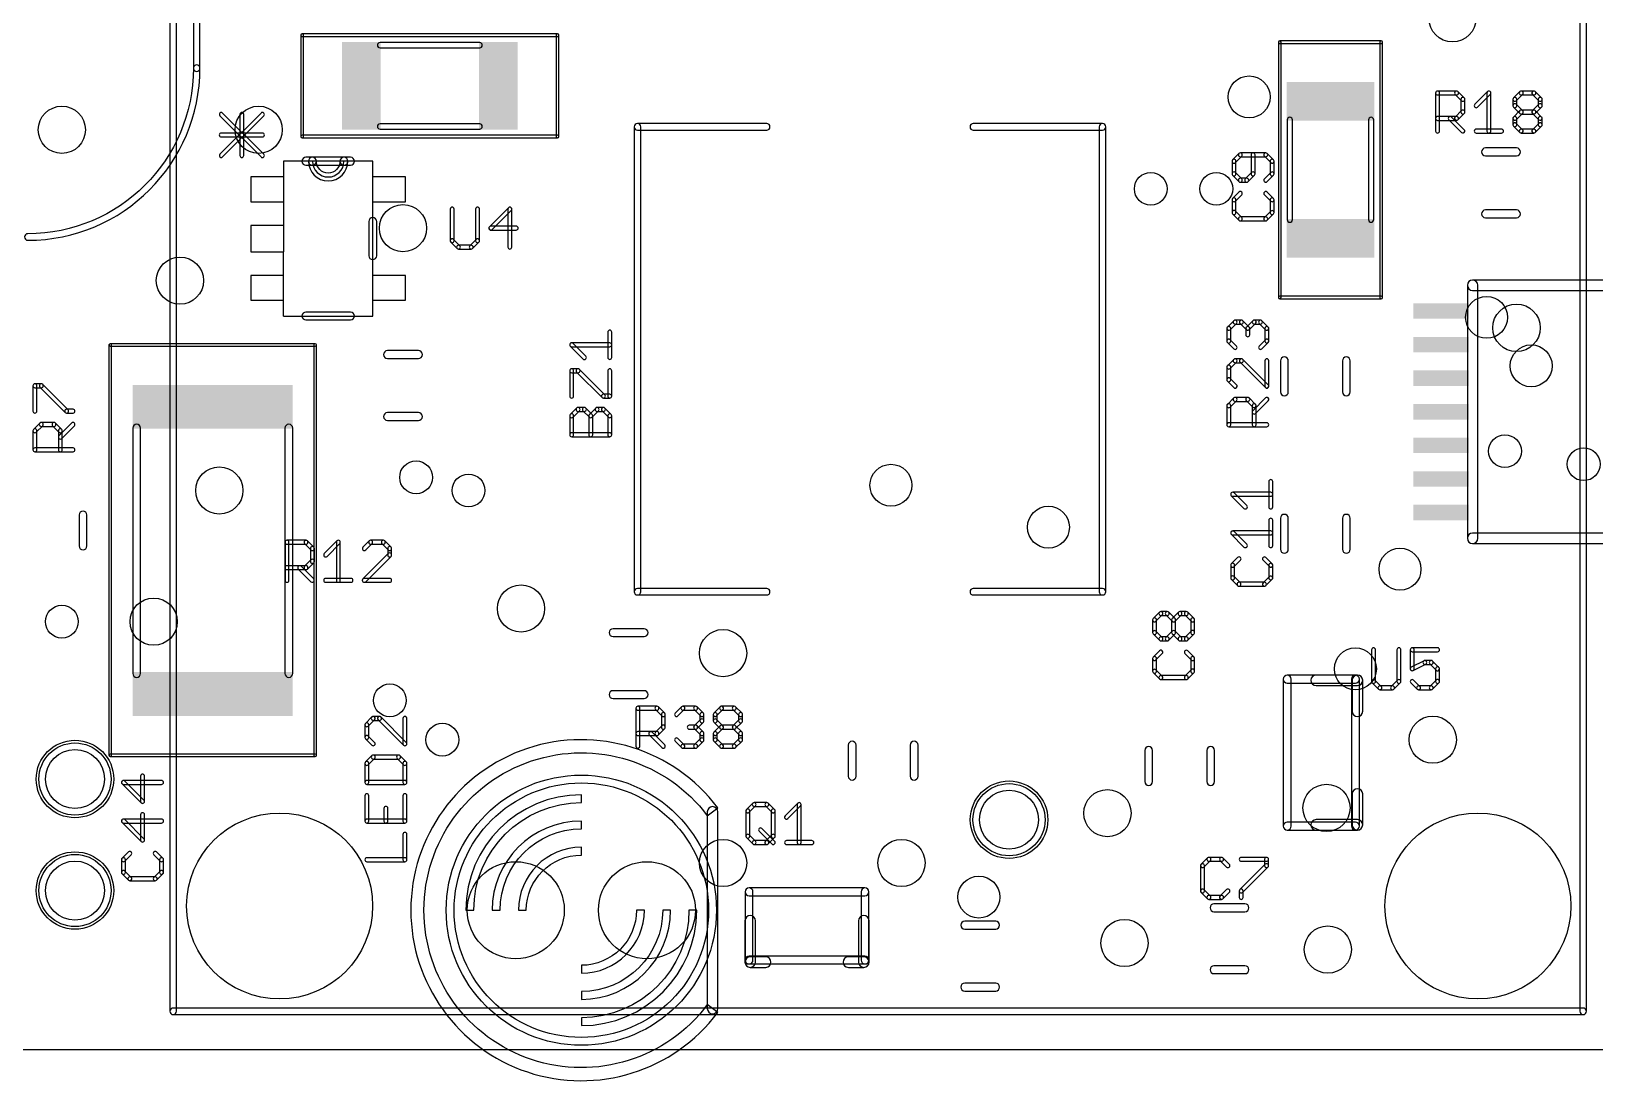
# Model space of a CAD drawing. Extents: x 0 to 96, y -11 to 42.
# Drawn here: x 30.9 to 61.17, y 9.4 to 29.72 of the extents above; entities that cross this region are included whole.
import ezdxf

# ---------------------------------------------------------------- set-up
doc = ezdxf.new("R2010")
doc.units = 0
for name, color, linetype in [('17', 110, 'CONTINUOUS'), ('18', 110, 'CONTINUOUS'), ('20', 53, 'CONTINUOUS'), ('21', 253, 'CONTINUOUS'), ('39', 12, 'CONTINUOUS'), ('51', 253, 'CONTINUOUS')]:
    doc.layers.add(name, color=color, linetype=linetype)

# ---------------------------------------------------------------- blocks, each defined once
blk = doc.blocks.new('RECT')
blk.add_solid([(-0.5, -0.5), (0.5, -0.5), (-0.5, 0.5), (0.5, 0.5)])
blk = doc.blocks.new('ROUNDP')
blk.add_circle((0, 0), 0.5)
blk = doc.blocks.new('ROUNDV')
blk.add_circle((0, 0), 0.5)

msp = doc.modelspace()

# ---------------------------------------------------------------- linework, layer by layer
at = {"layer": '20'}
msp.add_line((29.35, 10), (74.81, 10), dxfattribs=at)
at = {"layer": '21'}
for points in [[(33.5885, 38.542), (33.5885, 10.742, 1), (33.7155, 10.742), (33.7155, 38.542, 1)], [(61.0155, 10.742), (61.0155, 38.542, 1), (60.8885, 38.542), (60.8885, 10.742, 1)], [(34.0421, 32.9438), (34.0421, 29.0068, 1), (34.1691, 29.0068), (34.1691, 32.9438, 1)], [(30.8356, 25.8003, 1), (30.8356, 25.6733, 0.4142), (34.1691, 29.0068, 1), (34.0421, 29.0068, -0.4142)], [(58.1687, 27.7876), (58.1687, 28.5248, 1), (58.0925, 28.5248), (58.0925, 27.7876, 1)], [(58.1306, 28.4867), (58.4992, 28.4867, 1), (58.4992, 28.5629), (58.1306, 28.5629, 1)], [(58.4722, 28.4979), (58.5951, 28.375, 1), (58.649, 28.4289), (58.5261, 28.5518, 1)], [(58.9059, 28.2521), (59.1517, 28.4979, 1), (59.0978, 28.5518), (58.852, 28.306, 1)], [(59.0866, 28.5248), (59.0866, 27.7876, 1), (59.1628, 27.7876), (59.1628, 28.5248, 1)], [(59.6543, 28.375), (59.7772, 28.4979, 1), (59.7233, 28.5518), (59.6004, 28.4289, 1)], [(59.7503, 28.4867), (59.996, 28.4867, 1), (59.996, 28.5629), (59.7503, 28.5629, 1)], [(59.9691, 28.4979), (60.0919, 28.375, 1), (60.1458, 28.4289), (60.0229, 28.5518, 1)], [(58.5951, 28.1832), (58.4722, 28.0603, 1), (58.5261, 28.0064), (58.649, 28.1293, 1)], [(58.5839, 28.402), (58.5839, 28.1562, 1), (58.6601, 28.1562), (58.6601, 28.402, 1)], [(59.7772, 28.1832), (59.6543, 28.306, 1), (59.6004, 28.2521), (59.7233, 28.1293, 1)], [(59.6543, 28.0064), (59.7772, 28.1293, 1), (59.7233, 28.1832), (59.6004, 28.0603, 1)], [(59.6655, 28.2791), (59.6655, 28.402, 1), (59.5893, 28.402), (59.5893, 28.2791, 1)], [(59.7503, 28.1181), (59.996, 28.1181, 1), (59.996, 28.1943), (59.7503, 28.1943, 1)], [(60.0919, 28.306), (59.9691, 28.1832, 1), (60.0229, 28.1293), (60.1458, 28.2521, 1)], [(59.9691, 28.1293), (60.0919, 28.0064, 1), (60.1458, 28.0603), (60.0229, 28.1832, 1)], [(60.0808, 28.402), (60.0808, 28.2791, 1), (60.157, 28.2791), (60.157, 28.402, 1)], [(34.609, 27.2867), (35.4056, 28.0832, 1), (35.3517, 28.1371), (34.5552, 27.3406, 1)], [(34.5552, 28.0832), (35.3517, 27.2867, 1), (35.4056, 27.3406), (34.609, 28.1371, 1)], [(35.0185, 27.3136), (35.0185, 28.1102, 1), (34.9423, 28.1102), (34.9423, 27.3136, 1)], [(42.7059, 18.868), (42.7059, 27.868, 1), (42.5789, 27.868), (42.5789, 18.868, 1)], [(42.6424, 27.8045), (45.1424, 27.8045, 1), (45.1424, 27.9315), (42.6424, 27.9315, 1)], [(51.6424, 27.9315), (49.1424, 27.9315, 1), (49.1424, 27.8045), (51.6424, 27.8045, 1)], [(51.5789, 27.868), (51.5789, 18.868, 1), (51.7059, 18.868), (51.7059, 27.868, 1)], [(58.4992, 28.0714), (58.1306, 28.0714, 1), (58.1306, 27.9952), (58.4992, 27.9952, 1)], [(58.3494, 28.0064), (58.5951, 27.7607, 1), (58.649, 27.8145), (58.4032, 28.0603, 1)], [(59.7772, 27.8145), (59.6543, 27.9374, 1), (59.6004, 27.8835), (59.7233, 27.7607, 1)], [(59.6655, 27.9105), (59.6655, 28.0333, 1), (59.5893, 28.0333), (59.5893, 27.9105, 1)], [(60.0919, 27.9374), (59.9691, 27.8145, 1), (60.0229, 27.7607), (60.1458, 27.8835, 1)], [(60.0808, 28.0333), (60.0808, 27.9105, 1), (60.157, 27.9105), (60.157, 28.0333, 1)], [(34.5821, 27.6738), (35.3786, 27.6738, 1), (35.3786, 27.75), (34.5821, 27.75, 1)], [(58.879, 27.7495), (59.3705, 27.7495, 1), (59.3705, 27.8257), (58.879, 27.8257, 1)], [(59.996, 27.8257), (59.7503, 27.8257, 1), (59.7503, 27.7495), (59.996, 27.7495, 1)], [(36.3474, 27.2796), (36.2204, 27.2796, 1), (36.2204, 27.1272), (36.3474, 27.1272, 1)], [(36.957, 27.2796), (36.3474, 27.2796, 1), (36.3474, 27.1272), (36.957, 27.1272, 1)], [(36.4236, 27.2034, 1), (36.2712, 27.2034, 1), (37.0332, 27.2034, 1), (36.8808, 27.2034, -1)], [(37.084, 27.2796), (36.957, 27.2796, 1), (36.957, 27.1272), (37.084, 27.1272, 1)], [(54.2862, 27.3544), (54.1633, 27.2315, 1), (54.2172, 27.1777), (54.3401, 27.3005, 1)], [(54.8046, 27.3656), (54.3131, 27.3656, 1), (54.3131, 27.2894), (54.8046, 27.2894, 1)], [(54.597, 26.9589), (54.597, 27.3275, 1), (54.5208, 27.3275), (54.5208, 26.9589, 1)], [(54.9544, 27.2315), (54.8316, 27.3544, 1), (54.7777, 27.3005), (54.9006, 27.1777, 1)], [(59.6598, 27.4605), (59.0598, 27.4605, 1), (59.0598, 27.3081), (59.6598, 27.3081, 1)], [(54.1633, 26.9319), (54.2862, 26.809, 1), (54.3401, 26.8629), (54.2172, 26.9858, 1)], [(54.1522, 27.2046), (54.1522, 26.9589, 1), (54.2284, 26.9589), (54.2284, 27.2046, 1)], [(54.463, 26.809), (54.5858, 26.9319, 1), (54.5319, 26.9858), (54.4091, 26.8629, 1)], [(54.8316, 26.809), (54.9544, 26.9319, 1), (54.9006, 26.9858), (54.7777, 26.8629, 1)], [(54.9656, 26.9589), (54.9656, 27.2046, 1), (54.8894, 27.2046), (54.8894, 26.9589, 1)], [(54.3131, 26.7979), (54.436, 26.7979, 1), (54.436, 26.8741), (54.3131, 26.8741, 1)], [(54.2862, 26.606), (54.1633, 26.4831, 1), (54.2172, 26.4292), (54.3401, 26.5521, 1)], [(54.1522, 26.4562), (54.1522, 26.2104, 1), (54.2284, 26.2104), (54.2284, 26.4562, 1)], [(54.9544, 26.4831), (54.8316, 26.606, 1), (54.7777, 26.5521), (54.9006, 26.4292, 1)], [(54.9656, 26.2104), (54.9656, 26.4562, 1), (54.8894, 26.4562), (54.8894, 26.2104, 1)], [(37.592, 25.3746), (37.592, 26.035, 1), (37.4396, 26.035), (37.4396, 25.3746, 1)], [(39.0144, 26.2769), (39.0144, 25.6626, 1), (39.0906, 25.6626), (39.0906, 26.2769, 1)], [(39.5821, 25.6626), (39.5821, 26.2769, 1), (39.5059, 26.2769), (39.5059, 25.6626, 1)], [(40.1426, 26.3039), (39.774, 25.9353, 1), (39.8279, 25.8814), (40.1965, 26.25, 1)], [(40.2076, 25.5397), (40.2076, 26.2769, 1), (40.1314, 26.2769), (40.1314, 25.5397, 1)], [(54.1633, 26.1835), (54.2862, 26.0606, 1), (54.3401, 26.1145), (54.2172, 26.2374, 1)], [(54.3131, 26.0495), (54.8046, 26.0495, 1), (54.8046, 26.1257), (54.3131, 26.1257, 1)], [(54.8316, 26.0606), (54.9544, 26.1835, 1), (54.9006, 26.2374), (54.7777, 26.1145, 1)], [(59.6598, 26.2605), (59.0598, 26.2605, 1), (59.0598, 26.1081), (59.6598, 26.1081, 1)], [(39.8009, 25.8702), (40.2924, 25.8702, 1), (40.2924, 25.9464), (39.8009, 25.9464, 1)], [(39.0256, 25.6356), (39.1484, 25.5128, 1), (39.2023, 25.5666), (39.0794, 25.6895, 1)], [(39.1754, 25.5016), (39.4211, 25.5016, 1), (39.4211, 25.5778), (39.1754, 25.5778, 1)], [(39.4481, 25.5128), (39.5709, 25.6356, 1), (39.517, 25.6895), (39.3942, 25.5666, 1)], [(58.9116, 19.902), (58.9116, 24.802, 1), (58.7084, 24.802), (58.7084, 19.902, 1)], [(58.81, 24.7004), (63.11, 24.7004, 1), (63.11, 24.9036), (58.81, 24.9036, 1)], [(36.2204, 24.13), (37.084, 24.13, 1), (37.084, 24.2824), (36.2204, 24.2824, 1)], [(42.1424, 23.4029), (42.1424, 23.8944, 1), (42.0662, 23.8944), (42.0662, 23.4029, 1)], [(54.1156, 23.9392), (54.2385, 24.062, 1), (54.1846, 24.1159), (54.0617, 23.993, 1)], [(54.1268, 23.7204), (54.1268, 23.9661, 1), (54.0506, 23.9661), (54.0506, 23.7204, 1)], [(54.2115, 24.0509), (54.3344, 24.0509, 1), (54.3344, 24.1271), (54.2115, 24.1271, 1)], [(54.3075, 24.062), (54.4303, 23.9392, 1), (54.4842, 23.993), (54.3614, 24.1159, 1)], [(54.4842, 23.9392), (54.6071, 24.062, 1), (54.5532, 24.1159), (54.4303, 23.993, 1)], [(54.4192, 23.9661), (54.4192, 23.8432, 1), (54.4954, 23.8432), (54.4954, 23.9661, 1)], [(54.5802, 24.0509), (54.703, 24.0509, 1), (54.703, 24.1271), (54.5802, 24.1271, 1)], [(54.6761, 24.062), (54.799, 23.9392, 1), (54.8528, 23.993), (54.73, 24.1159, 1)], [(54.7878, 23.9661), (54.7878, 23.7204, 1), (54.864, 23.7204), (54.864, 23.9661, 1)], [(41.6398, 23.4299), (41.394, 23.6756, 1), (41.3401, 23.6217), (41.5859, 23.376, 1)], [(41.3671, 23.6106), (42.1043, 23.6106, 1), (42.1043, 23.6868), (41.3671, 23.6868, 1)], [(54.2385, 23.6244), (54.1156, 23.7473, 1), (54.0617, 23.6934), (54.1846, 23.5705, 1)], [(54.799, 23.7473), (54.6761, 23.6244, 1), (54.73, 23.5705), (54.8528, 23.6934, 1)], [(38.4, 23.5362), (37.8, 23.5362, 1), (37.8, 23.3838), (38.4, 23.3838, 1)], [(54.1846, 23.3675), (54.0617, 23.2446, 1), (54.1156, 23.1907), (54.2385, 23.3136, 1)], [(54.3344, 23.3787), (54.2115, 23.3787, 1), (54.2115, 23.3025), (54.3344, 23.3025, 1)], [(54.8528, 22.876), (54.3614, 23.3675, 1), (54.3075, 23.3136), (54.799, 22.8221, 1)], [(54.7878, 23.3406), (54.7878, 22.8491, 1), (54.864, 22.8491), (54.864, 23.3406, 1)], [(55.0895, 23.3378), (55.0895, 22.7378, 1), (55.2419, 22.7378), (55.2419, 23.3378, 1)], [(56.2895, 23.3378), (56.2895, 22.7378, 1), (56.4419, 22.7378), (56.4419, 23.3378, 1)], [(41.4052, 22.6545), (41.4052, 23.146, 1), (41.329, 23.146), (41.329, 22.6545, 1)], [(41.3671, 23.1079), (41.4899, 23.1079, 1), (41.4899, 23.1841), (41.3671, 23.1841, 1)], [(41.463, 23.1191), (41.9545, 22.6276, 1), (42.0084, 22.6815), (41.5169, 23.1729, 1)], [(42.1424, 22.6545), (42.1424, 23.146, 1), (42.0662, 23.146), (42.0662, 22.6545, 1)], [(54.0617, 22.945), (54.1846, 22.8221, 1), (54.2385, 22.876), (54.1156, 22.9989, 1)], [(54.0506, 23.2177), (54.0506, 22.9719, 1), (54.1268, 22.9719), (54.1268, 23.2177, 1)], [(31.0128, 22.3638), (31.0128, 22.8553, 1), (30.9366, 22.8553), (30.9366, 22.3638, 1)], [(30.9747, 22.8172), (31.0975, 22.8172, 1), (31.0975, 22.8934), (30.9747, 22.8934, 1)], [(31.0706, 22.8284), (31.5621, 22.3369, 1), (31.616, 22.3908), (31.1245, 22.8822, 1)], [(31.589, 22.3257), (31.7119, 22.3257, 1), (31.7119, 22.4019), (31.589, 22.4019, 1)], [(41.394, 22.2478), (41.5169, 22.3706, 1), (41.463, 22.4245), (41.3401, 22.3017, 1)], [(41.4899, 22.3595), (41.6128, 22.3595, 1), (41.6128, 22.4357), (41.4899, 22.4357, 1)], [(41.5859, 22.3706), (41.7087, 22.2478, 1), (41.7626, 22.3017), (41.6398, 22.4245, 1)], [(41.7626, 22.2478), (41.8855, 22.3706, 1), (41.8316, 22.4245), (41.7087, 22.3017, 1)], [(41.8586, 22.3595), (41.9814, 22.3595, 1), (41.9814, 22.4357), (41.8586, 22.4357, 1)], [(41.9814, 22.6164), (42.1043, 22.6164, 1), (42.1043, 22.6926), (41.9814, 22.6926, 1)], [(41.9545, 22.3706), (42.0774, 22.2478, 1), (42.1312, 22.3017), (42.0084, 22.4245, 1)], [(54.1156, 22.4423), (54.2385, 22.5652, 1), (54.1846, 22.6191), (54.0617, 22.4962, 1)], [(54.1268, 22.1007), (54.1268, 22.4693, 1), (54.0506, 22.4693), (54.0506, 22.1007, 1)], [(54.2115, 22.554), (54.4573, 22.554, 1), (54.4573, 22.6302), (54.2115, 22.6302, 1)], [(54.4303, 22.5652), (54.5532, 22.4423, 1), (54.6071, 22.4962), (54.4842, 22.6191, 1)], [(54.6071, 22.3195), (54.8528, 22.5652, 1), (54.799, 22.6191), (54.5532, 22.3733, 1)], [(54.5421, 22.4693), (54.5421, 22.1007, 1), (54.6183, 22.1007), (54.6183, 22.4693, 1)], [(31.0016, 21.9571), (31.1245, 22.0799, 1), (31.0706, 22.1338), (30.9477, 22.011, 1)], [(31.0975, 22.0688), (31.3433, 22.0688, 1), (31.3433, 22.145), (31.0975, 22.145, 1)], [(31.3163, 22.0799), (31.4392, 21.9571, 1), (31.4931, 22.011), (31.3702, 22.1338, 1)], [(31.4931, 21.8342), (31.7388, 22.0799, 1), (31.685, 22.1338), (31.4392, 21.8881, 1)], [(38.4, 22.3362), (37.8, 22.3362, 1), (37.8, 22.1838), (38.4, 22.1838, 1)], [(41.4052, 21.9061), (41.4052, 22.2747, 1), (41.329, 22.2747), (41.329, 21.9061, 1)], [(41.7738, 21.9061), (41.7738, 22.2747, 1), (41.6976, 22.2747), (41.6976, 21.9061, 1)], [(42.0662, 22.2747), (42.0662, 21.9061, 1), (42.1424, 21.9061), (42.1424, 22.2747, 1)], [(54.8259, 22.1388), (54.0887, 22.1388, 1), (54.0887, 22.0626), (54.8259, 22.0626, 1)], [(31.0128, 21.6154), (31.0128, 21.984, 1), (30.9366, 21.984), (30.9366, 21.6154, 1)], [(31.4281, 21.984), (31.4281, 21.6154, 1), (31.5043, 21.6154), (31.5043, 21.984, 1)], [(42.1043, 21.9442), (41.3671, 21.9442, 1), (41.3671, 21.868), (42.1043, 21.868, 1)], [(31.7119, 21.6535), (30.9747, 21.6535, 1), (30.9747, 21.5773), (31.7119, 21.5773, 1)], [(54.9402, 20.5087), (54.9402, 21.0002, 1), (54.864, 21.0002), (54.864, 20.5087, 1)], [(54.4376, 20.5357), (54.1918, 20.7814, 1), (54.1379, 20.7275), (54.3837, 20.4818, 1)], [(54.1649, 20.7164), (54.9021, 20.7164, 1), (54.9021, 20.7926), (54.1649, 20.7926, 1)], [(31.9817, 19.7533), (31.9817, 20.3533, 1), (31.8293, 20.3533), (31.8293, 19.7533, 1)], [(54.9402, 19.7603), (54.9402, 20.2518, 1), (54.864, 20.2518), (54.864, 19.7603, 1)], [(55.2419, 19.6898), (55.2419, 20.2898, 1), (55.0895, 20.2898), (55.0895, 19.6898, 1)], [(56.4419, 19.6898), (56.4419, 20.2898, 1), (56.2895, 20.2898), (56.2895, 19.6898, 1)], [(54.4376, 19.7873), (54.1918, 20.033, 1), (54.1379, 19.9791), (54.3837, 19.7334, 1)], [(54.1649, 19.968), (54.9021, 19.968, 1), (54.9021, 20.0442), (54.1649, 20.0442, 1)], [(63.11, 20.0036), (58.81, 20.0036, 1), (58.81, 19.8004), (63.11, 19.8004, 1)], [(35.8929, 19.0881), (35.8929, 19.8253, 1), (35.8167, 19.8253), (35.8167, 19.0881, 1)], [(35.8548, 19.7872), (36.2234, 19.7872, 1), (36.2234, 19.8634), (35.8548, 19.8634, 1)], [(36.1964, 19.7984), (36.3193, 19.6755, 1), (36.3732, 19.7294), (36.2503, 19.8523, 1)], [(36.3081, 19.7025), (36.3081, 19.4567, 1), (36.3843, 19.4567), (36.3843, 19.7025, 1)], [(36.6301, 19.5526), (36.8759, 19.7984, 1), (36.822, 19.8523), (36.5762, 19.6065, 1)], [(36.8108, 19.8253), (36.8108, 19.0881, 1), (36.887, 19.0881), (36.887, 19.8253, 1)], [(37.4475, 19.8523), (37.3246, 19.7294, 1), (37.3785, 19.6755), (37.5014, 19.7984, 1)], [(37.7202, 19.8634), (37.4745, 19.8634, 1), (37.4745, 19.7872), (37.7202, 19.7872, 1)], [(37.87, 19.7294), (37.7471, 19.8523, 1), (37.6933, 19.7984), (37.8161, 19.6755, 1)], [(37.8812, 19.5796), (37.8812, 19.7025, 1), (37.805, 19.7025), (37.805, 19.5796, 1)], [(36.3193, 19.4837), (36.1964, 19.3608, 1), (36.2503, 19.3069), (36.3732, 19.4298, 1)], [(37.3785, 19.0612), (37.87, 19.5526, 1), (37.8161, 19.6065), (37.3246, 19.115, 1)], [(54.2608, 19.5303), (54.1379, 19.4075, 1), (54.1918, 19.3536), (54.3147, 19.4764, 1)], [(54.1268, 19.3805), (54.1268, 19.1348, 1), (54.203, 19.1348), (54.203, 19.3805, 1)], [(54.929, 19.4075), (54.8062, 19.5303, 1), (54.7523, 19.4764), (54.8752, 19.3536, 1)], [(54.9402, 19.1348), (54.9402, 19.3805, 1), (54.864, 19.3805), (54.864, 19.1348, 1)], [(36.2234, 19.3719), (35.8548, 19.3719, 1), (35.8548, 19.2957), (36.2234, 19.2957, 1)], [(36.0736, 19.3069), (36.3193, 19.0612, 1), (36.3732, 19.115), (36.1274, 19.3608, 1)], [(36.6032, 19.05), (37.0947, 19.05, 1), (37.0947, 19.1262), (36.6032, 19.1262, 1)], [(37.8431, 19.1262), (37.3516, 19.1262, 1), (37.3516, 19.05), (37.8431, 19.05, 1)], [(54.1379, 19.1078), (54.2608, 18.985, 1), (54.3147, 19.0388), (54.1918, 19.1617, 1)], [(54.8062, 18.985), (54.929, 19.1078, 1), (54.8752, 19.1617), (54.7523, 19.0388, 1)], [(42.6424, 18.8045), (45.1424, 18.8045, 1), (45.1424, 18.9315), (42.6424, 18.9315, 1)], [(51.6424, 18.9315), (49.1424, 18.9315, 1), (49.1424, 18.8045), (51.6424, 18.8045, 1)], [(54.2877, 18.9738), (54.7792, 18.9738, 1), (54.7792, 19.05), (54.2877, 19.05, 1)], [(52.6794, 18.2955), (52.8023, 18.4184, 1), (52.7484, 18.4722), (52.6255, 18.3494, 1)], [(52.7753, 18.4072), (52.8982, 18.4072, 1), (52.8982, 18.4834), (52.7753, 18.4834, 1)], [(52.8713, 18.4184), (52.9941, 18.2955, 1), (53.048, 18.3494), (52.9252, 18.4722, 1)], [(53.048, 18.2955), (53.1709, 18.4184, 1), (53.117, 18.4722), (52.9941, 18.3494, 1)], [(53.144, 18.4072), (53.2668, 18.4072, 1), (53.2668, 18.4834), (53.144, 18.4834, 1)], [(53.2399, 18.4184), (53.3628, 18.2955, 1), (53.4166, 18.3494), (53.2938, 18.4722, 1)], [(52.6906, 18.0767), (52.6906, 18.3224, 1), (52.6144, 18.3224), (52.6144, 18.0767, 1)], [(53.0592, 18.0767), (53.0592, 18.3224, 1), (52.983, 18.3224), (52.983, 18.0767, 1)], [(53.3516, 18.3224), (53.3516, 18.0767, 1), (53.4278, 18.0767), (53.4278, 18.3224, 1)], [(42.7688, 18.1514), (42.1688, 18.1514, 1), (42.1688, 17.999), (42.7688, 17.999, 1)], [(52.8023, 17.9808), (52.6794, 18.1036, 1), (52.6255, 18.0497), (52.7484, 17.9269, 1)], [(52.8982, 17.9919), (52.7753, 17.9919, 1), (52.7753, 17.9157), (52.8982, 17.9157, 1)], [(52.9941, 18.1036), (52.8713, 17.9808, 1), (52.9252, 17.9269), (53.048, 18.0497, 1)], [(53.1709, 17.9808), (53.048, 18.1036, 1), (52.9941, 18.0497), (53.117, 17.9269, 1)], [(53.2668, 17.9919), (53.144, 17.9919, 1), (53.144, 17.9157), (53.2668, 17.9157, 1)], [(53.3628, 18.1036), (53.2399, 17.9808, 1), (53.2938, 17.9269), (53.4166, 18.0497, 1)], [(52.7484, 17.7238), (52.6255, 17.601, 1), (52.6794, 17.5471), (52.8023, 17.6699, 1)], [(52.6144, 17.574), (52.6144, 17.3283, 1), (52.6906, 17.3283), (52.6906, 17.574, 1)], [(53.4166, 17.601), (53.2938, 17.7238, 1), (53.2399, 17.6699), (53.3628, 17.5471, 1)], [(53.4278, 17.3283), (53.4278, 17.574, 1), (53.3516, 17.574), (53.3516, 17.3283, 1)], [(56.854, 17.7434), (56.854, 17.1291, 1), (56.9302, 17.1291), (56.9302, 17.7434, 1)], [(57.4217, 17.1291), (57.4217, 17.7434, 1), (57.3455, 17.7434), (57.3455, 17.1291, 1)], [(58.132, 17.7815), (57.6405, 17.7815, 1), (57.6405, 17.7053), (58.132, 17.7053, 1)], [(57.6024, 17.7434), (57.6024, 17.3748, 1), (57.6786, 17.3748), (57.6786, 17.7434, 1)], [(52.6255, 17.3013), (52.7484, 17.1785, 1), (52.8023, 17.2323), (52.6794, 17.3552, 1)], [(53.2938, 17.1785), (53.4166, 17.3013, 1), (53.3628, 17.3552), (53.2399, 17.2323, 1)], [(57.6576, 17.3407), (57.9033, 17.4636, 1), (57.8692, 17.5318), (57.6235, 17.4089, 1)], [(57.8863, 17.4596), (58.0091, 17.4596, 1), (58.0091, 17.5358), (57.8863, 17.5358, 1)], [(57.9822, 17.4707), (58.1051, 17.3479, 1), (58.1589, 17.4018), (58.0361, 17.5246, 1)], [(58.0939, 17.3748), (58.0939, 17.1291, 1), (58.1701, 17.1291), (58.1701, 17.3748, 1)], [(52.7753, 17.1673), (53.2668, 17.1673, 1), (53.2668, 17.2435), (52.7753, 17.2435, 1)], [(56.5809, 17.2535), (55.7809, 17.2535, 1), (55.7809, 17.0503), (56.5809, 17.0503, 1)], [(56.6825, 16.5519), (56.6825, 17.1519, 1), (56.4793, 17.1519), (56.4793, 16.5519, 1)], [(56.8652, 17.1021), (56.988, 16.9793, 1), (57.0419, 17.0331), (56.919, 17.156, 1)], [(57.015, 16.9681), (57.2607, 16.9681, 1), (57.2607, 17.0443), (57.015, 17.0443, 1)], [(57.2877, 16.9793), (57.4105, 17.1021, 1), (57.3566, 17.156), (57.2338, 17.0331, 1)], [(57.7903, 17.0331), (57.6675, 17.156, 1), (57.6136, 17.1021), (57.7364, 16.9793, 1)], [(58.0091, 17.0443), (57.7634, 17.0443, 1), (57.7634, 16.9681), (58.0091, 16.9681, 1)], [(58.1051, 17.156), (57.9822, 17.0331, 1), (58.0361, 16.9793), (58.1589, 17.1021, 1)], [(42.7688, 16.9514), (42.1688, 16.9514, 1), (42.1688, 16.799), (42.7688, 16.799, 1)], [(42.6874, 15.875), (42.6874, 16.6122, 1), (42.6112, 16.6122), (42.6112, 15.875, 1)], [(42.6493, 16.5741), (43.0179, 16.5741, 1), (43.0179, 16.6503), (42.6493, 16.6503, 1)], [(42.9909, 16.5853), (43.1138, 16.4624, 1), (43.1677, 16.5163), (43.0448, 16.6392, 1)], [(43.4246, 16.4624), (43.5475, 16.5853, 1), (43.4936, 16.6392), (43.3707, 16.5163, 1)], [(43.5205, 16.5741), (43.7663, 16.5741, 1), (43.7663, 16.6503), (43.5205, 16.6503, 1)], [(43.7393, 16.5853), (43.8622, 16.4624, 1), (43.9161, 16.5163), (43.7932, 16.6392, 1)], [(44.173, 16.4624), (44.2959, 16.5853, 1), (44.242, 16.6392), (44.1191, 16.5163, 1)], [(44.269, 16.5741), (44.5147, 16.5741, 1), (44.5147, 16.6503), (44.269, 16.6503, 1)], [(44.4878, 16.5853), (44.6106, 16.4624, 1), (44.6645, 16.5163), (44.5416, 16.6392, 1)], [(37.4968, 16.4416), (37.3739, 16.3187, 1), (37.4278, 16.2648), (37.5507, 16.3877, 1)], [(37.6466, 16.4527), (37.5237, 16.4527, 1), (37.5237, 16.3765), (37.6466, 16.3765, 1)], [(38.165, 15.9501), (37.6736, 16.4416, 1), (37.6197, 16.3877), (38.1112, 15.8962, 1)], [(38.1, 16.4146), (38.1, 15.9231, 1), (38.1762, 15.9231), (38.1762, 16.4146, 1)], [(43.1026, 16.4894), (43.1026, 16.2436, 1), (43.1788, 16.2436), (43.1788, 16.4894, 1)], [(43.8622, 16.3934), (43.7393, 16.2706, 1), (43.7932, 16.2167), (43.9161, 16.3395, 1)], [(43.8511, 16.4894), (43.8511, 16.3665, 1), (43.9273, 16.3665), (43.9273, 16.4894, 1)], [(44.2959, 16.2706), (44.173, 16.3934, 1), (44.1191, 16.3395), (44.242, 16.2167, 1)], [(44.1842, 16.3665), (44.1842, 16.4894, 1), (44.108, 16.4894), (44.108, 16.3665, 1)], [(44.6106, 16.3934), (44.4878, 16.2706, 1), (44.5416, 16.2167), (44.6645, 16.3395, 1)], [(44.5995, 16.4894), (44.5995, 16.3665, 1), (44.6757, 16.3665), (44.6757, 16.4894, 1)], [(37.3739, 16.0191), (37.4968, 15.8962, 1), (37.5507, 15.9501), (37.4278, 16.073, 1)], [(37.3628, 16.2918), (37.3628, 16.046, 1), (37.439, 16.046), (37.439, 16.2918, 1)], [(43.0179, 16.1588), (42.6493, 16.1588, 1), (42.6493, 16.0826), (43.0179, 16.0826, 1)], [(42.8681, 16.0938), (43.1138, 15.8481, 1), (43.1677, 15.9019), (42.9219, 16.1477, 1)], [(43.1138, 16.2706), (42.9909, 16.1477, 1), (43.0448, 16.0938), (43.1677, 16.2167, 1)], [(43.7663, 16.2817), (43.6434, 16.2817, 1), (43.6434, 16.2055), (43.7663, 16.2055, 1)], [(43.7393, 16.2167), (43.8622, 16.0938, 1), (43.9161, 16.1477), (43.7932, 16.2706, 1)], [(43.8511, 16.1207), (43.8511, 15.9979, 1), (43.9273, 15.9979), (43.9273, 16.1207, 1)], [(44.173, 16.0938), (44.2959, 16.2167, 1), (44.242, 16.2706), (44.1191, 16.1477, 1)], [(44.1842, 15.9979), (44.1842, 16.1207, 1), (44.108, 16.1207), (44.108, 15.9979, 1)], [(44.269, 16.2055), (44.5147, 16.2055, 1), (44.5147, 16.2817), (44.269, 16.2817, 1)], [(44.4878, 16.2167), (44.6106, 16.0938, 1), (44.6645, 16.1477), (44.5416, 16.2706, 1)], [(44.5995, 16.1207), (44.5995, 15.9979, 1), (44.6757, 15.9979), (44.6757, 16.1207, 1)], [(43.9928, 14.5288), (44.196, 14.6812, 3), (44.196, 10.7188), (43.9928, 10.8712, -3)], [(43.5475, 15.9019), (43.4246, 16.0248, 1), (43.3707, 15.9709), (43.4936, 15.8481, 1)], [(43.7663, 15.9131), (43.5205, 15.9131, 1), (43.5205, 15.8369), (43.7663, 15.8369, 1)], [(43.8622, 16.0248), (43.7393, 15.9019, 1), (43.7932, 15.8481), (43.9161, 15.9709, 1)], [(44.2959, 15.9019), (44.173, 16.0248, 1), (44.1191, 15.9709), (44.242, 15.8481, 1)], [(44.5147, 15.9131), (44.269, 15.9131, 1), (44.269, 15.8369), (44.5147, 15.8369, 1)], [(44.6106, 16.0248), (44.4878, 15.9019, 1), (44.5416, 15.8481), (44.6645, 15.9709, 1)], [(46.8726, 15.2956), (46.8726, 15.8956, 1), (46.7202, 15.8956), (46.7202, 15.2956, 1)], [(48.0726, 15.2956), (48.0726, 15.8956, 1), (47.9202, 15.8956), (47.9202, 15.2956, 1)], [(52.6141, 15.1931), (52.6141, 15.7931, 1), (52.4617, 15.7931), (52.4617, 15.1931, 1)], [(53.8141, 15.1931), (53.8141, 15.7931, 1), (53.6617, 15.7931), (53.6617, 15.1931, 1)], [(37.4968, 15.6932), (37.3739, 15.5703, 1), (37.4278, 15.5164), (37.5507, 15.6393, 1)], [(37.3628, 15.5433), (37.3628, 15.1747, 1), (37.439, 15.1747), (37.439, 15.5433, 1)], [(38.0152, 15.7043), (37.5237, 15.7043, 1), (37.5237, 15.6281), (38.0152, 15.6281, 1)], [(38.165, 15.5703), (38.0422, 15.6932, 1), (37.9883, 15.6393), (38.1112, 15.5164, 1)], [(38.1762, 15.1747), (38.1762, 15.5433, 1), (38.1, 15.5433), (38.1, 15.1747, 1)], [(32.6622, 15.1481), (33.0308, 14.7795, 1), (33.0847, 14.8334), (32.7161, 15.202, 1)], [(33.4264, 15.2131), (32.6892, 15.2131, 1), (32.6892, 15.1369), (33.4264, 15.1369, 1)], [(33.0959, 14.8064), (33.0959, 15.2979, 1), (33.0197, 15.2979), (33.0197, 14.8064, 1)], [(37.4009, 15.1366), (38.1381, 15.1366, 1), (38.1381, 15.2128), (37.4009, 15.2128, 1)], [(37.3628, 14.9178), (37.3628, 14.4263, 1), (37.439, 14.4263), (37.439, 14.9178, 1)], [(38.1762, 14.4263), (38.1762, 14.9178, 1), (38.1, 14.9178), (38.1, 14.4263, 1)], [(56.4793, 14.9519), (56.4793, 14.3519, 1), (56.6825, 14.3519), (56.6825, 14.9519, 1)], [(33.0959, 14.058), (33.0959, 14.5495, 1), (33.0197, 14.5495), (33.0197, 14.058, 1)], [(37.8076, 14.4263), (37.8076, 14.6721, 1), (37.7314, 14.6721), (37.7314, 14.4263, 1)], [(44.196, 10.795), (44.196, 14.605, 1), (43.9928, 14.605), (43.9928, 10.795, 1)], [(44.8041, 14.5971), (44.927, 14.72, 1), (44.8731, 14.7739), (44.7502, 14.651, 1)], [(44.8153, 14.1326), (44.8153, 14.6241, 1), (44.7391, 14.6241), (44.7391, 14.1326, 1)], [(44.9, 14.7088), (45.1458, 14.7088, 1), (45.1458, 14.785), (44.9, 14.785, 1)], [(45.1188, 14.72), (45.2417, 14.5971, 1), (45.2956, 14.651), (45.1727, 14.7739, 1)], [(45.2306, 14.6241), (45.2306, 14.1326, 1), (45.3068, 14.1326), (45.3068, 14.6241, 1)], [(45.5525, 14.4742), (45.7983, 14.72, 1), (45.7444, 14.7739), (45.4986, 14.5281, 1)], [(45.7332, 14.7469), (45.7332, 14.0097, 1), (45.8094, 14.0097), (45.8094, 14.7469, 1)], [(32.6622, 14.3997), (33.0308, 14.0311, 1), (33.0847, 14.085), (32.7161, 14.4536, 1)], [(33.4264, 14.4647), (32.6892, 14.4647, 1), (32.6892, 14.3885), (33.4264, 14.3885, 1)], [(37.4009, 14.3882), (38.1381, 14.3882, 1), (38.1381, 14.4644), (37.4009, 14.4644, 1)], [(44.996, 14.2285), (45.2417, 13.9828, 1), (45.2956, 14.0366), (45.0498, 14.2824, 1)], [(56.5809, 14.4535), (55.7809, 14.4535, 1), (55.7809, 14.2503), (56.5809, 14.2503, 1)], [(38.1762, 13.6779), (38.1762, 14.1694, 1), (38.1, 14.1694), (38.1, 13.6779, 1)], [(44.927, 14.0366), (44.8041, 14.1595, 1), (44.7502, 14.1056), (44.8731, 13.9828, 1)], [(45.1458, 14.0478), (44.9, 14.0478, 1), (44.9, 13.9716), (45.1458, 13.9716, 1)], [(45.2417, 14.1595), (45.1188, 14.0366, 1), (45.1727, 13.9828), (45.2956, 14.1056, 1)], [(45.5256, 13.9716), (46.0171, 13.9716, 1), (46.0171, 14.0478), (45.5256, 14.0478, 1)], [(32.7851, 13.828), (32.6622, 13.7052, 1), (32.7161, 13.6513), (32.839, 13.7741, 1)], [(32.6511, 13.6782), (32.6511, 13.4325, 1), (32.7273, 13.4325), (32.7273, 13.6782, 1)], [(33.4533, 13.7052), (33.3305, 13.828, 1), (33.2766, 13.7741), (33.3995, 13.6513, 1)], [(33.4645, 13.4325), (33.4645, 13.6782, 1), (33.3883, 13.6782), (33.3883, 13.4325, 1)], [(37.4009, 13.6398), (38.1381, 13.6398, 1), (38.1381, 13.716), (37.4009, 13.716, 1)], [(53.6763, 13.7129), (53.5535, 13.59, 1), (53.6073, 13.5361), (53.7302, 13.659, 1)], [(53.949, 13.724), (53.7033, 13.724, 1), (53.7033, 13.6478), (53.949, 13.6478, 1)], [(54.0988, 13.59), (53.976, 13.7129, 1), (53.9221, 13.659), (54.0449, 13.5361, 1)], [(54.3288, 13.6478), (54.8203, 13.6478, 1), (54.8203, 13.724), (54.3288, 13.724, 1)], [(54.7822, 13.6859), (54.7822, 13.5631, 1), (54.8584, 13.5631), (54.8584, 13.6859, 1)], [(32.6622, 13.4055), (32.7851, 13.2827, 1), (32.839, 13.3365), (32.7161, 13.4594, 1)], [(32.812, 13.2715), (33.3035, 13.2715, 1), (33.3035, 13.3477), (32.812, 13.3477, 1)], [(33.3305, 13.2827), (33.4533, 13.4055, 1), (33.3995, 13.4594), (33.2766, 13.3365, 1)], [(53.5423, 13.5631), (53.5423, 13.0716, 1), (53.6185, 13.0716), (53.6185, 13.5631, 1)], [(54.7934, 13.59), (54.3019, 13.0985, 1), (54.3558, 13.0446), (54.8472, 13.5361, 1)], [(53.5535, 13.0446), (53.6763, 12.9218, 1), (53.7302, 12.9756), (53.6073, 13.0985, 1)], [(53.976, 12.9218), (54.0988, 13.0446, 1), (54.0449, 13.0985), (53.9221, 12.9756, 1)], [(54.2907, 13.0716), (54.2907, 12.9487, 1), (54.3669, 12.9487), (54.3669, 13.0716, 1)], [(53.7033, 12.9106), (53.949, 12.9106, 1), (53.949, 12.9868), (53.7033, 12.9868, 1)], [(54.4029, 12.8241), (53.8029, 12.8241, 1), (53.8029, 12.6717), (54.4029, 12.6717, 1)], [(44.9248, 11.6952), (44.9248, 12.4952, 1), (44.7216, 12.4952), (44.7216, 11.6952, 1)], [(47.1248, 11.6952), (47.1248, 12.4952, 1), (46.9216, 12.4952), (46.9216, 11.6952, 1)], [(49.576, 12.4872), (48.976, 12.4872, 1), (48.976, 12.3348), (49.576, 12.3348, 1)], [(45.1232, 11.7968), (44.8232, 11.7968, 1), (44.8232, 11.5936), (45.1232, 11.5936, 1)], [(46.7232, 11.5936), (47.0232, 11.5936, 1), (47.0232, 11.7968), (46.7232, 11.7968, 1)], [(54.4029, 11.6241), (53.8029, 11.6241, 1), (53.8029, 11.4717), (54.4029, 11.4717, 1)], [(49.576, 11.2872), (48.976, 11.2872, 1), (48.976, 11.1348), (49.576, 11.1348, 1)], [(33.652, 10.6785), (60.952, 10.6785, 1), (60.952, 10.8055), (33.652, 10.8055, 1)]]:
    msp.add_lwpolyline(points, format="xyb", close=True, dxfattribs=at)
for centre, radius in [((59.66, 23.977), 0.4596), ((41.5544, 12.7), 2.6162), ((41.5544, 12.7), 2.4638)]:
    msp.add_circle(centre, radius, dxfattribs=at)
at = {"layer": '39'}
for points in [[(34.0421, 32.9438), (34.0421, 29.0068, 1), (34.1691, 29.0068), (34.1691, 32.9438, 1)], [(36.1477, 29.6215), (41.0937, 29.6215, 1), (41.0937, 29.6723), (36.1477, 29.6723, 1)], [(36.1731, 27.6809), (36.1731, 29.6469, 1), (36.1223, 29.6469), (36.1223, 27.6809, 1)], [(41.0683, 29.6469), (41.0683, 27.6809, 1), (41.1191, 27.6809), (41.1191, 29.6469, 1)], [(55.1002, 24.5653), (55.1002, 29.5113, 1), (55.0494, 29.5113), (55.0494, 24.5653, 1)], [(55.0748, 29.4859), (57.0408, 29.4859, 1), (57.0408, 29.5367), (55.0748, 29.5367, 1)], [(57.0154, 29.5113), (57.0154, 24.5653, 1), (57.0662, 24.5653), (57.0662, 29.5113, 1)], [(30.8356, 25.8003, 1), (30.8356, 25.6733, 0.4142), (34.1691, 29.0068, 1), (34.0421, 29.0068, -0.4142)], [(41.0937, 27.7063), (36.1477, 27.7063, 1), (36.1477, 27.6555), (41.0937, 27.6555, 1)], [(57.0408, 24.5907), (55.0748, 24.5907, 1), (55.0748, 24.5399), (57.0408, 24.5399, 1)], [(32.4594, 15.6993), (32.4594, 23.6453, 1), (32.4086, 23.6453), (32.4086, 15.6993, 1)], [(32.434, 23.6199), (36.4, 23.6199, 1), (36.4, 23.6707), (32.434, 23.6707, 1)], [(36.3746, 23.6453), (36.3746, 15.6993, 1), (36.4254, 15.6993), (36.4254, 23.6453, 1)], [(36.4, 15.7247), (32.434, 15.7247, 1), (32.434, 15.6739), (36.4, 15.6739, 1)]]:
    msp.add_lwpolyline(points, format="xyb", close=True, dxfattribs=at)
at = {"layer": '51'}
for p, q in [((36.3474, 27.2034), (35.7886, 27.2034)), ((35.7886, 27.2034), (35.7886, 26.8986)), ((36.957, 27.2034), (36.3474, 27.2034)), ((37.5158, 27.2034), (36.957, 27.2034)), ((37.5158, 26.8986), (37.5158, 27.2034)), ((35.7886, 26.8986), (35.1536, 26.8986)), ((35.1536, 26.8986), (35.1536, 26.416)), ((35.7886, 26.8986), (35.7886, 26.416)), ((37.5158, 26.416), (37.5158, 26.8986)), ((38.1508, 26.8986), (37.5158, 26.8986)), ((38.1508, 26.416), (38.1508, 26.8986)), ((35.1536, 26.416), (35.7886, 26.416)), ((35.7886, 26.416), (35.7886, 25.9588)), ((37.5158, 24.9936), (37.5158, 26.416)), ((37.5158, 26.416), (38.1508, 26.416)), ((35.7886, 25.9588), (35.1536, 25.9588)), ((35.1536, 25.9588), (35.1536, 25.4508)), ((35.7886, 25.9588), (35.7886, 25.4508)), ((35.1536, 25.4508), (35.7886, 25.4508)), ((35.7886, 24.9936), (35.7886, 25.4508)), ((35.7886, 24.9936), (35.1536, 24.9936)), ((35.1536, 24.9936), (35.1536, 24.511)), ((35.7886, 24.511), (35.7886, 24.9936)), ((37.5158, 24.511), (37.5158, 24.9936)), ((38.1508, 24.9936), (37.5158, 24.9936)), ((38.1508, 24.511), (38.1508, 24.9936)), ((35.1536, 24.511), (35.7886, 24.511)), ((35.7886, 24.2062), (35.7886, 24.511)), ((37.5158, 24.2062), (37.5158, 24.511)), ((37.5158, 24.511), (38.1508, 24.511)), ((35.7886, 24.2062), (37.5158, 24.2062))]:
    msp.add_line(p, q, dxfattribs=at)
for points in [[(37.6557, 29.4001), (39.5857, 29.4001, 1), (39.5857, 29.5017), (37.6557, 29.5017, 1)], [(34.609, 27.2867), (35.4056, 28.0832, 1), (35.3517, 28.1371), (34.5552, 27.3406, 1)], [(34.5552, 28.0832), (35.3517, 27.2867, 1), (35.4056, 27.3406), (34.609, 28.1371, 1)], [(35.0185, 27.3136), (35.0185, 28.1102, 1), (34.9423, 28.1102), (34.9423, 27.3136, 1)], [(37.6557, 27.8261), (39.5857, 27.8261, 1), (39.5857, 27.9277), (37.6557, 27.9277, 1)], [(55.3216, 26.0733), (55.3216, 28.0033, 1), (55.22, 28.0033), (55.22, 26.0733, 1)], [(56.8956, 26.0733), (56.8956, 28.0033, 1), (56.794, 28.0033), (56.794, 26.0733, 1)], [(34.5821, 27.6738), (35.3786, 27.6738, 1), (35.3786, 27.75), (34.5821, 27.75, 1)], [(32.8678, 22.0343), (32.8678, 17.2853, 1), (33.0202, 17.2853), (33.0202, 22.0343, 1)], [(35.8138, 22.0343), (35.8138, 17.2853, 1), (35.9662, 17.2853), (35.9662, 22.0343, 1)], [(55.2967, 14.3295), (55.2967, 17.1743, 1), (55.1443, 17.1743), (55.1443, 14.3295, 1)], [(55.2205, 17.0981), (56.5413, 17.0981, 1), (56.5413, 17.2505), (55.2205, 17.2505, 1)], [(56.4651, 17.1743), (56.4651, 14.3295, 1), (56.6175, 14.3295), (56.6175, 17.1743, 1)], [(41.5544, 14.7828), (41.5544, 14.9352, 0.4142), (39.3192, 12.7), (39.4716, 12.7, -0.4142)], [(41.5544, 14.2748), (41.5544, 14.4272, 0.4142), (39.8272, 12.7), (39.9796, 12.7, -0.4142)], [(56.5413, 14.4057), (55.2205, 14.4057, 1), (55.2205, 14.2533), (56.5413, 14.2533, 1)], [(41.5544, 13.7668), (41.5544, 13.9192, 0.4142), (40.3352, 12.7), (40.4876, 12.7, -0.4142)], [(44.877, 11.7348), (44.877, 13.0556, 1), (44.7246, 13.0556), (44.7246, 11.7348, 1)], [(44.8008, 12.9794), (47.0456, 12.9794, 1), (47.0456, 13.1318), (44.8008, 13.1318, 1)], [(46.9694, 13.0556), (46.9694, 11.7348, 1), (47.1218, 11.7348), (47.1218, 13.0556, 1)], [(41.5544, 11.6332), (41.5544, 11.4808, 0.4142), (42.7736, 12.7), (42.6212, 12.7, -0.4142)], [(41.5544, 11.1252), (41.5544, 10.9728, 0.4142), (43.2816, 12.7), (43.1292, 12.7, -0.4142)], [(41.5544, 10.6172), (41.5544, 10.4648, 0.4142), (43.7896, 12.7), (43.6372, 12.7, -0.4142)], [(47.0456, 11.811), (44.8008, 11.811, 1), (44.8008, 11.6586), (47.0456, 11.6586, 1)]]:
    msp.add_lwpolyline(points, format="xyb", close=True, dxfattribs=at)
for centre, radius in [((31.75, 15.24), 0.6985), ((31.75, 15.24), 0.5715), ((49.8348, 14.4526), 0.6985), ((49.8348, 14.4526), 0.5715), ((31.75, 13.081), 0.6985), ((31.75, 13.081), 0.5715)]:
    msp.add_circle(centre, radius, dxfattribs=at)
msp.add_arc((36.6522, 27.2034), 0.3048, 180, 0, dxfattribs=at)

# ---------------------------------------------------------------- block references
at = {"layer": '17', "xscale": 1.5, "yscale": 1.5, "rotation": 90}
for p in [(31.75, 15.24), (31.75, 15.24), (49.8348, 14.4526), (49.8348, 14.4526), (31.75, 13.081), (31.75, 13.081)]:
    msp.add_blockref('ROUNDP', p, dxfattribs=at)
at = {"layer": '17'}
for p, xscale, yscale in [((35.712, 12.782), 3.6, 3.6), ((35.712, 12.782), 3.6, 3.6), ((58.912, 12.782), 3.6, 3.6), ((58.912, 12.782), 3.6, 3.6), ((40.2844, 12.7), 1.8796, 1.8796), ((40.2844, 12.7), 1.8796, 1.8796), ((42.8244, 12.7), 1.8796, 1.8796), ((42.8244, 12.7), 1.8796, 1.8796)]:
    msp.add_blockref('ROUNDP', p, dxfattribs=dict(at, xscale=xscale, yscale=yscale))
at = {"layer": '18'}
for p, xscale, yscale in [((58.42, 29.972), 0.9144, 0.9144), ((58.42, 29.972), 0.9144, 0.9144), ((54.483, 28.448), 0.8128, 0.8128), ((54.483, 28.448), 0.8128, 0.8128), ((31.496, 27.813), 0.9144, 0.9144), ((31.496, 27.813), 0.9144, 0.9144), ((35.306, 27.813), 0.9144, 0.9144), ((35.306, 27.813), 0.9144, 0.9144), ((52.578, 26.67), 0.635, 0.635), ((52.578, 26.67), 0.635, 0.635), ((53.848, 26.67), 0.635, 0.635), ((53.848, 26.67), 0.635, 0.635), ((38.1, 25.908), 0.9144, 0.9144), ((38.1, 25.908), 0.9144, 0.9144), ((33.782, 24.892), 0.9144, 0.9144), ((33.782, 24.892), 0.9144, 0.9144), ((59.0804, 24.1808), 0.8128, 0.8128), ((59.0804, 24.1808), 0.8128, 0.8128), ((59.944, 23.241), 0.8128, 0.8128), ((59.944, 23.241), 0.8128, 0.8128), ((59.436, 21.59), 0.635, 0.635), ((59.436, 21.59), 0.635, 0.635), ((60.96, 21.336), 0.635, 0.635), ((60.96, 21.336), 0.635, 0.635), ((34.544, 20.828), 0.9144, 0.9144), ((34.544, 20.828), 0.9144, 0.9144), ((38.354, 21.082), 0.635, 0.635), ((38.354, 21.082), 0.635, 0.635), ((47.5488, 20.9296), 0.8128, 0.8128), ((47.5488, 20.9296), 0.8128, 0.8128), ((39.37, 20.828), 0.635, 0.635), ((39.37, 20.828), 0.635, 0.635), ((50.5968, 20.1168), 0.8128, 0.8128), ((50.5968, 20.1168), 0.8128, 0.8128), ((57.404, 19.304), 0.8128, 0.8128), ((57.404, 19.304), 0.8128, 0.8128), ((40.386, 18.542), 0.9144, 0.9144), ((40.386, 18.542), 0.9144, 0.9144), ((31.496, 18.288), 0.635, 0.635), ((31.496, 18.288), 0.635, 0.635), ((33.274, 18.288), 0.9144, 0.9144), ((33.274, 18.288), 0.9144, 0.9144), ((44.2976, 17.6784), 0.9144, 0.9144), ((44.2976, 17.6784), 0.9144, 0.9144), ((56.5404, 17.3736), 0.8128, 0.8128), ((56.5404, 17.3736), 0.8128, 0.8128), ((37.846, 16.764), 0.635, 0.635), ((37.846, 16.764), 0.635, 0.635), ((58.039, 16.002), 0.9144, 0.9144), ((58.039, 16.002), 0.9144, 0.9144), ((38.862, 16.002), 0.635, 0.635), ((38.862, 16.002), 0.635, 0.635), ((55.9816, 14.6812), 0.9144, 0.9144), ((55.9816, 14.6812), 0.9144, 0.9144), ((51.7398, 14.5796), 0.9144, 0.9144), ((51.7398, 14.5796), 0.9144, 0.9144), ((44.2976, 13.6144), 0.9144, 0.9144), ((44.2976, 13.6144), 0.9144, 0.9144), ((47.752, 13.6144), 0.9144, 0.9144), ((47.752, 13.6144), 0.9144, 0.9144), ((49.2506, 12.954), 0.8128, 0.8128), ((49.2506, 12.954), 0.8128, 0.8128), ((52.07, 12.065), 0.9144, 0.9144), ((52.07, 12.065), 0.9144, 0.9144), ((56.007, 11.938), 0.9144, 0.9144), ((56.007, 11.938), 0.9144, 0.9144)]:
    msp.add_blockref('ROUNDV', p, dxfattribs=dict(at, xscale=xscale, yscale=yscale))
at = {"layer": '51', "xscale": 0.7501, "yscale": 1.7}
for p in [(37.294, 28.663), (39.9475, 28.6648)]:
    msp.add_blockref('RECT', p, dxfattribs=at)
at = {"layer": '51'}
for p, xscale, yscale, rotation in [((56.0569, 28.3651), 0.7501, 1.7, 90), ((56.0587, 25.7116), 0.7501, 1.7, 90), ((58.1975, 24.302), 0.3, 1.075, 270), ((58.1975, 23.652), 0.3, 1.075, 270), ((58.1975, 23.002), 0.3, 1.075, 270), ((34.4177, 22.4478), 0.8499, 3.1001, 270), ((58.1975, 22.352), 0.3, 1.075, 270), ((58.1975, 21.702), 0.3, 1.075, 270), ((58.1975, 21.052), 0.3, 1.075, 270), ((58.1975, 20.402), 0.3, 1.075, 270), ((34.4177, 16.8851), 0.8499, 3.1001, 270)]:
    msp.add_blockref('RECT', p, dxfattribs=dict(at, xscale=xscale, yscale=yscale, rotation=rotation))

doc.saveas('drawing.dxf')
